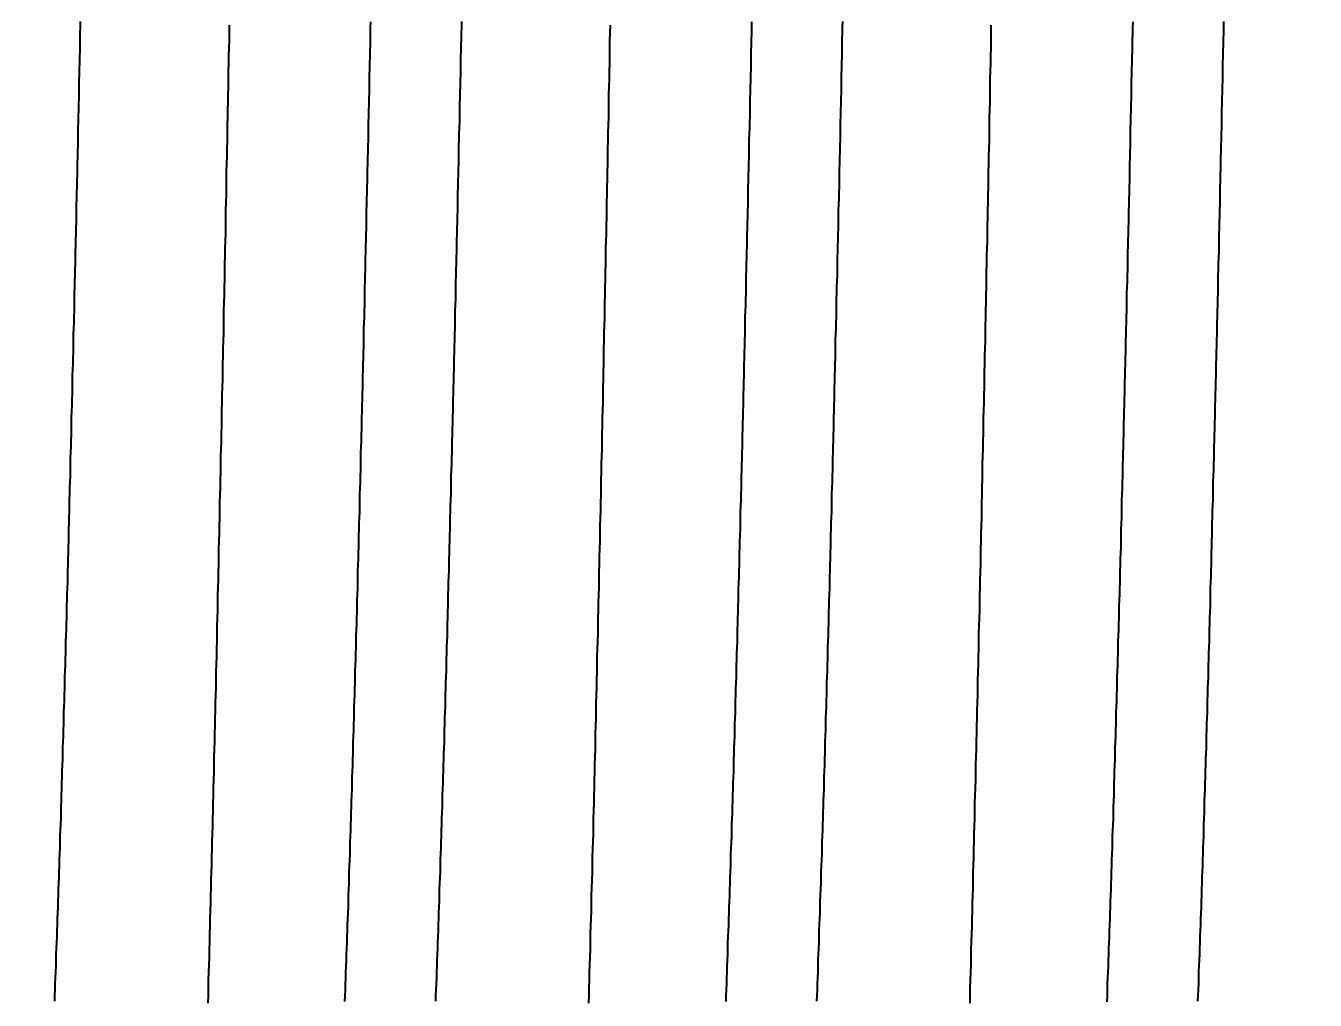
# Model space of a CAD drawing. Header units: millimetres. Extents: x 0 to 3800, y -67 to 2530.
# Drawn here: x 2222.11 to 2227.32, y 1549.18 to 1553.11 of the extents above; entities that cross this region are included whole.
import ezdxf

# ---------------------------------------------------------------- set-up
doc = ezdxf.new("R2010")
doc.units = ezdxf.units.MM
doc.layers.add('내부선 및 부속', color=4, linetype='Continuous')
doc.layers.add('치수선', color=7, linetype='Continuous')
doc.styles.add('____', font='')
doc.styles.get('____').set_extended_font_data('굴림')
doc.dimstyles.new('MSADIM', dxfattribs={"dimtxt": 33, "dimasz": 17, "dimexe": 10, "dimexo": 7.5, "dimgap": 10, "dimtad": 0, "dimtih": 1, "dimtoh": 1, "dimdec": 0, "dimzin": 1, "dimdsep": 46, "dimtxsty": '____', "dimcen": 11.25, "dimadec": 0, "dimazin": 0, "dimtfac": 1, "dimtdec": 0, "dimtix": 1, "dimtmove": 0, "dimatfit": 3, "dimfxl": 1, "dimtolj": 1, "dimtzin": 1, "dimarcsym": 0})

# ---------------------------------------------------------------- blocks, each defined once
blk = doc.blocks.new('*D47')
at = {"layer": '치수선', "color": 0, "linetype": 'Continuous', "lineweight": -2, "transparency": 16777216}
for p, q in [((2249.9547, 1877.9392), (2082.4547, 1877.9392)), ((2092.4547, 1860.9392), (2092.4547, 1705.7554)), ((2092.4547, 1504.9392), (2092.4547, 1660.123)), ((2249.9547, 1487.9392), (2082.4547, 1487.9392))]:
    blk.add_line(p, q, dxfattribs=at)
at = {"layer": '치수선', "color": 0, "linetype": 'Continuous', "transparency": 16777216}
for points in [[(2089.6213, 1860.9392), (2095.288, 1860.9392), (2092.4547, 1877.9392)], [(2089.6213, 1504.9392), (2095.288, 1504.9392), (2092.4547, 1487.9392)]]:
    blk.add_solid(points, dxfattribs=at)
at = {"layer": '치수선', "color": 0, "linetype": 'Continuous', "transparency": 16777216, "insert": (2092.4547, 1682.9392), "char_height": 25, "attachment_point": 5, "style": '____'}
blk.add_mtext('\\A1;390', dxfattribs=at)

msp = doc.modelspace()

# ---------------------------------------------------------------- linework, layer by layer
at = {"layer": '내부선 및 부속', "linetype": 'Continuous', "flags": 128}
for points in [[(2222.2255, 1549.1712), (2222.2255, 1549.1952), (2222.2265, 1549.2182), (2222.2275, 1549.2422), (2222.2285, 1549.2662), (2222.2295, 1549.2902), (2222.2305, 1549.3142), (2222.2315, 1549.3382), (2222.2315, 1549.3622), (2222.2325, 1549.3852), (2222.2335, 1549.4092), (2222.2345, 1549.4332), (2222.2355, 1549.4572), (2222.2365, 1549.4812), (2222.2365, 1549.5052), (2222.2375, 1549.5292), (2222.2385, 1549.5522), (2222.2395, 1549.5762), (2222.2405, 1549.6002), (2222.2405, 1549.6242), (2222.2415, 1549.6482), (2222.2425, 1549.6722), (2222.2435, 1549.6952), (2222.2445, 1549.7192), (2222.2445, 1549.7432), (2222.2455, 1549.7672), (2222.2465, 1549.7912), (2222.2475, 1549.8152), (2222.2475, 1549.8392), (2222.2485, 1549.8622), (2222.2495, 1549.8862), (2222.2505, 1549.9102), (2222.2505, 1549.9342), (2222.2515, 1549.9582), (2222.2525, 1549.9822), (2222.2525, 1550.0062), (2222.2535, 1550.0292), (2222.2545, 1550.0532), (2222.2545, 1550.0532), (2222.2555, 1550.0772), (2222.2555, 1550.1012), (2222.2565, 1550.1252), (2222.2575, 1550.1492), (2222.2575, 1550.1732), (2222.2585, 1550.1962), (2222.2595, 1550.2202), (2222.2605, 1550.2442), (2222.2605, 1550.2682), (2222.2615, 1550.2922), (2222.2625, 1550.3162), (2222.2625, 1550.3402), (2222.2635, 1550.3632), (2222.2645, 1550.3872), (2222.2645, 1550.4112), (2222.2655, 1550.4352), (2222.2665, 1550.4592), (2222.2665, 1550.4832), (2222.2675, 1550.5072), (2222.2685, 1550.5312), (2222.2685, 1550.5542), (2222.2695, 1550.5782), (2222.2705, 1550.6022), (2222.2705, 1550.6262), (2222.2715, 1550.6502), (2222.2725, 1550.6742), (2222.2725, 1550.6982), (2222.2735, 1550.7212), (2222.2735, 1550.7452), (2222.2745, 1550.7692), (2222.2755, 1550.7932), (2222.2755, 1550.8172), (2222.2765, 1550.8412), (2222.2775, 1550.8652), (2222.2775, 1550.8882), (2222.2785, 1550.9122), (2222.2795, 1550.9362), (2222.2795, 1550.9602), (2222.2805, 1550.9842), (2222.2805, 1551.0082), (2222.2815, 1551.0322), (2222.2825, 1551.0552), (2222.2825, 1551.0792), (2222.2835, 1551.1032), (2222.2835, 1551.1272), (2222.2845, 1551.1512), (2222.2855, 1551.1752), (2222.2855, 1551.1992), (2222.2865, 1551.2222), (2222.2865, 1551.2462), (2222.2875, 1551.2702), (2222.2885, 1551.2942), (2222.2885, 1551.3182), (2222.2895, 1551.3422), (2222.2895, 1551.3662), (2222.2905, 1551.3892), (2222.2915, 1551.4132), (2222.2915, 1551.4372), (2222.2925, 1551.4612), (2222.2925, 1551.4852), (2222.2935, 1551.5092), (2222.2935, 1551.5332), (2222.2945, 1551.5562), (2222.2955, 1551.5802), (2222.2955, 1551.6042), (2222.2965, 1551.6282), (2222.2965, 1551.6522), (2222.2975, 1551.6762), (2222.2975, 1551.7002), (2222.2985, 1551.7242), (2222.2995, 1551.7472), (2222.2995, 1551.7712), (2222.3005, 1551.7952), (2222.3005, 1551.8192), (2222.3015, 1551.8432), (2222.3015, 1551.8672), (2222.3025, 1551.8912), (2222.3035, 1551.9142), (2222.3035, 1551.9382), (2222.3045, 1551.9622), (2222.3045, 1551.9862), (2222.3055, 1552.0102), (2222.3055, 1552.0342), (2222.3065, 1552.0582), (2222.3065, 1552.0812), (2222.3075, 1552.1052), (2222.3075, 1552.1292), (2222.3085, 1552.1532), (2222.3095, 1552.1772), (2222.3095, 1552.2012), (2222.3105, 1552.2252), (2222.3105, 1552.2482), (2222.3115, 1552.2722), (2222.3115, 1552.2962), (2222.3125, 1552.3202), (2222.3125, 1552.3442), (2222.3135, 1552.3682), (2222.3135, 1552.3922), (2222.3145, 1552.4162), (2222.3145, 1552.4392), (2222.3145, 1552.4392), (2222.3155, 1552.4632), (2222.3155, 1552.4872), (2222.3165, 1552.5112), (2222.3175, 1552.5352), (2222.3175, 1552.5592), (2222.3185, 1552.5832), (2222.3185, 1552.6062), (2222.3195, 1552.6302), (2222.3195, 1552.6542), (2222.3205, 1552.6782), (2222.3205, 1552.7022), (2222.3215, 1552.7262), (2222.3215, 1552.7502), (2222.3225, 1552.7732), (2222.3225, 1552.7972), (2222.3235, 1552.8212), (2222.3235, 1552.8452), (2222.3245, 1552.8692), (2222.3245, 1552.8932), (2222.3255, 1552.9172), (2222.3255, 1552.9402), (2222.3265, 1552.9642), (2222.3265, 1552.9882), (2222.3275, 1553.0122), (2222.3275, 1553.0362), (2222.3285, 1553.0602), (2222.3285, 1553.0842), (2222.3295, 1553.1082), (2222.3295, 1553.1312)], [(2222.9305, 1553.1162), (2222.9295, 1553.0852), (2222.9295, 1553.0542), (2222.9285, 1553.0232), (2222.9275, 1552.9922), (2222.9275, 1552.9612), (2222.9265, 1552.9302), (2222.9265, 1552.8992), (2222.9255, 1552.8672), (2222.9245, 1552.8362), (2222.9245, 1552.8052), (2222.9235, 1552.7742), (2222.9235, 1552.7432), (2222.9225, 1552.7122), (2222.9215, 1552.6812), (2222.9215, 1552.6492), (2222.9205, 1552.6182), (2222.9205, 1552.5872), (2222.9195, 1552.5562), (2222.9185, 1552.5252), (2222.9185, 1552.4942), (2222.9175, 1552.4632), (2222.9175, 1552.4322), (2222.9165, 1552.4002), (2222.9155, 1552.3692), (2222.9155, 1552.3382), (2222.9145, 1552.3072), (2222.9145, 1552.2762), (2222.9135, 1552.2452), (2222.9125, 1552.2142), (2222.9125, 1552.1822), (2222.9115, 1552.1512), (2222.9115, 1552.1202), (2222.9105, 1552.0892), (2222.9095, 1552.0582), (2222.9095, 1552.0272), (2222.9085, 1551.9962), (2222.9075, 1551.9652), (2222.9075, 1551.9332), (2222.9065, 1551.9022), (2222.9065, 1551.8712), (2222.9055, 1551.8402), (2222.9045, 1551.8092), (2222.9045, 1551.7782), (2222.9035, 1551.7472), (2222.9025, 1551.7162), (2222.9025, 1551.6842), (2222.9015, 1551.6532), (2222.9005, 1551.6222), (2222.9005, 1551.5912), (2222.8995, 1551.5602), (2222.8995, 1551.5292), (2222.8985, 1551.4982), (2222.8975, 1551.4662), (2222.8975, 1551.4352), (2222.8965, 1551.4042), (2222.8955, 1551.3732), (2222.8955, 1551.3422), (2222.8955, 1551.3422), (2222.8945, 1551.3112), (2222.8935, 1551.2802), (2222.8935, 1551.2492), (2222.8925, 1551.2172), (2222.8915, 1551.1862), (2222.8915, 1551.1552), (2222.8905, 1551.1242), (2222.8895, 1551.0932), (2222.8895, 1551.0622), (2222.8885, 1551.0312), (2222.8875, 1551.0002), (2222.8875, 1550.9682), (2222.8865, 1550.9372), (2222.8855, 1550.9062), (2222.8855, 1550.8752), (2222.8845, 1550.8442), (2222.8835, 1550.8132), (2222.8835, 1550.7822), (2222.8825, 1550.7502), (2222.8815, 1550.7192), (2222.8805, 1550.6882), (2222.8805, 1550.6572), (2222.8795, 1550.6262), (2222.8785, 1550.5952), (2222.8785, 1550.5642), (2222.8775, 1550.5332), (2222.8765, 1550.5012), (2222.8765, 1550.4702), (2222.8755, 1550.4392), (2222.8745, 1550.4082), (2222.8735, 1550.3772), (2222.8735, 1550.3462), (2222.8725, 1550.3152), (2222.8715, 1550.2842), (2222.8705, 1550.2522), (2222.8705, 1550.2212), (2222.8695, 1550.1902), (2222.8685, 1550.1592), (2222.8685, 1550.1282), (2222.8675, 1550.0972), (2222.8665, 1550.0662), (2222.8655, 1550.0352), (2222.8655, 1550.0032), (2222.8645, 1549.9722), (2222.8635, 1549.9412), (2222.8625, 1549.9102), (2222.8625, 1549.8792), (2222.8615, 1549.8482), (2222.8605, 1549.8172), (2222.8595, 1549.7852), (2222.8585, 1549.7542), (2222.8585, 1549.7232), (2222.8575, 1549.6922), (2222.8565, 1549.6612), (2222.8555, 1549.6302), (2222.8545, 1549.5992), (2222.8545, 1549.5682), (2222.8535, 1549.5362), (2222.8525, 1549.5052), (2222.8515, 1549.4742), (2222.8505, 1549.4432), (2222.8505, 1549.4122), (2222.8495, 1549.3812), (2222.8485, 1549.3502), (2222.8475, 1549.3192), (2222.8465, 1549.2872), (2222.8455, 1549.2562), (2222.8455, 1549.2252), (2222.8445, 1549.1942), (2222.8435, 1549.1632)], [(2223.3975, 1549.1702), (2223.3985, 1549.1932), (2223.3995, 1549.2172), (2223.4005, 1549.2412), (2223.4015, 1549.2652), (2223.4015, 1549.2892), (2223.4025, 1549.3132), (2223.4035, 1549.3362), (2223.4045, 1549.3602), (2223.4055, 1549.3842), (2223.4065, 1549.4082), (2223.4065, 1549.4322), (2223.4075, 1549.4562), (2223.4085, 1549.4802), (2223.4095, 1549.5032), (2223.4105, 1549.5272), (2223.4115, 1549.5512), (2223.4115, 1549.5752), (2223.4125, 1549.5992), (2223.4135, 1549.6232), (2223.4145, 1549.6472), (2223.4145, 1549.6702), (2223.4155, 1549.6942), (2223.4165, 1549.7182), (2223.4175, 1549.7422), (2223.4185, 1549.7662), (2223.4185, 1549.7902), (2223.4195, 1549.8142), (2223.4205, 1549.8372), (2223.4215, 1549.8612), (2223.4215, 1549.8852), (2223.4225, 1549.9092), (2223.4235, 1549.9332), (2223.4245, 1549.9572), (2223.4245, 1549.9812), (2223.4255, 1550.0042), (2223.4265, 1550.0282), (2223.4265, 1550.0522), (2223.4275, 1550.0762), (2223.4275, 1550.0762), (2223.4285, 1550.1002), (2223.4295, 1550.1242), (2223.4295, 1550.1482), (2223.4305, 1550.1712), (2223.4315, 1550.1952), (2223.4315, 1550.2192), (2223.4325, 1550.2432), (2223.4335, 1550.2672), (2223.4335, 1550.2912), (2223.4345, 1550.3152), (2223.4355, 1550.3382), (2223.4355, 1550.3622), (2223.4365, 1550.3862), (2223.4375, 1550.4102), (2223.4375, 1550.4342), (2223.4385, 1550.4582), (2223.4395, 1550.4822), (2223.4395, 1550.5052), (2223.4405, 1550.5292), (2223.4415, 1550.5532), (2223.4415, 1550.5772), (2223.4425, 1550.6012), (2223.4435, 1550.6252), (2223.4435, 1550.6492), (2223.4445, 1550.6722), (2223.4455, 1550.6962), (2223.4455, 1550.7202), (2223.4465, 1550.7442), (2223.4475, 1550.7682), (2223.4475, 1550.7922), (2223.4485, 1550.8162), (2223.4495, 1550.8392), (2223.4495, 1550.8632), (2223.4505, 1550.8872), (2223.4505, 1550.9112), (2223.4515, 1550.9352), (2223.4525, 1550.9592), (2223.4525, 1550.9832), (2223.4535, 1551.0062), (2223.4535, 1551.0302), (2223.4545, 1551.0542), (2223.4555, 1551.0782), (2223.4555, 1551.1022), (2223.4565, 1551.1262), (2223.4575, 1551.1502), (2223.4575, 1551.1732), (2223.4585, 1551.1972), (2223.4585, 1551.2212), (2223.4595, 1551.2452), (2223.4605, 1551.2692), (2223.4605, 1551.2932), (2223.4615, 1551.3172), (2223.4615, 1551.3412), (2223.4625, 1551.3642), (2223.4625, 1551.3882), (2223.4635, 1551.4122), (2223.4645, 1551.4362), (2223.4645, 1551.4602), (2223.4655, 1551.4842), (2223.4655, 1551.5082), (2223.4665, 1551.5312), (2223.4675, 1551.5552), (2223.4675, 1551.5792), (2223.4685, 1551.6032), (2223.4685, 1551.6272), (2223.4695, 1551.6512), (2223.4695, 1551.6752), (2223.4705, 1551.6982), (2223.4715, 1551.7222), (2223.4715, 1551.7462), (2223.4725, 1551.7702), (2223.4725, 1551.7942), (2223.4735, 1551.8182), (2223.4735, 1551.8422), (2223.4745, 1551.8652), (2223.4745, 1551.8892), (2223.4755, 1551.9132), (2223.4765, 1551.9372), (2223.4765, 1551.9612), (2223.4775, 1551.9852), (2223.4775, 1552.0092), (2223.4785, 1552.0322), (2223.4785, 1552.0562), (2223.4795, 1552.0802), (2223.4795, 1552.1042), (2223.4805, 1552.1282), (2223.4815, 1552.1522), (2223.4815, 1552.1762), (2223.4825, 1552.2002), (2223.4825, 1552.2232), (2223.4835, 1552.2472), (2223.4835, 1552.2712), (2223.4845, 1552.2952), (2223.4845, 1552.3192), (2223.4855, 1552.3432), (2223.4855, 1552.3672), (2223.4865, 1552.3902), (2223.4865, 1552.4142), (2223.4875, 1552.4382), (2223.4875, 1552.4622), (2223.4875, 1552.4622), (2223.4885, 1552.4862), (2223.4895, 1552.5102), (2223.4895, 1552.5342), (2223.4905, 1552.5572), (2223.4905, 1552.5812), (2223.4915, 1552.6052), (2223.4915, 1552.6292), (2223.4925, 1552.6532), (2223.4925, 1552.6772), (2223.4935, 1552.7012), (2223.4935, 1552.7242), (2223.4945, 1552.7482), (2223.4945, 1552.7722), (2223.4955, 1552.7962), (2223.4955, 1552.8202), (2223.4965, 1552.8442), (2223.4965, 1552.8682), (2223.4975, 1552.8922), (2223.4975, 1552.9152), (2223.4985, 1552.9392), (2223.4985, 1552.9632), (2223.4995, 1552.9872), (2223.4995, 1553.0112), (2223.5005, 1553.0352), (2223.5005, 1553.0592), (2223.5015, 1553.0822), (2223.5015, 1553.1062), (2223.5025, 1553.1302)], [(2223.7645, 1549.1712), (2223.7655, 1549.1952), (2223.7665, 1549.2182), (2223.7675, 1549.2422), (2223.7685, 1549.2662), (2223.7695, 1549.2902), (2223.7705, 1549.3142), (2223.7705, 1549.3382), (2223.7715, 1549.3622), (2223.7725, 1549.3852), (2223.7735, 1549.4092), (2223.7745, 1549.4332), (2223.7755, 1549.4572), (2223.7755, 1549.4812), (2223.7765, 1549.5052), (2223.7775, 1549.5292), (2223.7785, 1549.5522), (2223.7795, 1549.5762), (2223.7795, 1549.6002), (2223.7805, 1549.6242), (2223.7815, 1549.6482), (2223.7825, 1549.6722), (2223.7835, 1549.6952), (2223.7835, 1549.7192), (2223.7845, 1549.7432), (2223.7855, 1549.7672), (2223.7865, 1549.7912), (2223.7865, 1549.8152), (2223.7875, 1549.8392), (2223.7885, 1549.8622), (2223.7895, 1549.8862), (2223.7895, 1549.9102), (2223.7905, 1549.9342), (2223.7915, 1549.9582), (2223.7925, 1549.9822), (2223.7925, 1550.0062), (2223.7935, 1550.0292), (2223.7945, 1550.0532), (2223.7945, 1550.0532), (2223.7945, 1550.0772), (2223.7955, 1550.1012), (2223.7965, 1550.1252), (2223.7975, 1550.1492), (2223.7975, 1550.1732), (2223.7985, 1550.1962), (2223.7995, 1550.2202), (2223.7995, 1550.2442), (2223.8005, 1550.2682), (2223.8015, 1550.2922), (2223.8015, 1550.3162), (2223.8025, 1550.3402), (2223.8035, 1550.3632), (2223.8035, 1550.3872), (2223.8045, 1550.4112), (2223.8055, 1550.4352), (2223.8055, 1550.4592), (2223.8065, 1550.4832), (2223.8075, 1550.5072), (2223.8075, 1550.5312), (2223.8085, 1550.5542), (2223.8095, 1550.5782), (2223.8095, 1550.6022), (2223.8105, 1550.6262), (2223.8115, 1550.6502), (2223.8115, 1550.6742), (2223.8125, 1550.6982), (2223.8135, 1550.7212), (2223.8135, 1550.7452), (2223.8145, 1550.7692), (2223.8155, 1550.7932), (2223.8155, 1550.8172), (2223.8165, 1550.8412), (2223.8165, 1550.8652), (2223.8175, 1550.8882), (2223.8185, 1550.9122), (2223.8185, 1550.9362), (2223.8195, 1550.9602), (2223.8205, 1550.9842), (2223.8205, 1551.0082), (2223.8215, 1551.0322), (2223.8215, 1551.0552), (2223.8225, 1551.0792), (2223.8235, 1551.1032), (2223.8235, 1551.1272), (2223.8245, 1551.1512), (2223.8245, 1551.1752), (2223.8255, 1551.1992), (2223.8265, 1551.2222), (2223.8265, 1551.2462), (2223.8275, 1551.2702), (2223.8275, 1551.2942), (2223.8285, 1551.3182), (2223.8295, 1551.3422), (2223.8295, 1551.3662), (2223.8305, 1551.3892), (2223.8305, 1551.4132), (2223.8315, 1551.4372), (2223.8325, 1551.4612), (2223.8325, 1551.4852), (2223.8335, 1551.5092), (2223.8335, 1551.5332), (2223.8345, 1551.5562), (2223.8345, 1551.5802), (2223.8355, 1551.6042), (2223.8365, 1551.6282), (2223.8365, 1551.6522), (2223.8375, 1551.6762), (2223.8375, 1551.7002), (2223.8385, 1551.7242), (2223.8385, 1551.7472), (2223.8395, 1551.7712), (2223.8405, 1551.7952), (2223.8405, 1551.8192), (2223.8415, 1551.8432), (2223.8415, 1551.8672), (2223.8425, 1551.8912), (2223.8425, 1551.9142), (2223.8435, 1551.9382), (2223.8435, 1551.9622), (2223.8445, 1551.9862), (2223.8455, 1552.0102), (2223.8455, 1552.0342), (2223.8465, 1552.0582), (2223.8465, 1552.0812), (2223.8475, 1552.1052), (2223.8475, 1552.1292), (2223.8485, 1552.1532), (2223.8485, 1552.1772), (2223.8495, 1552.2012), (2223.8495, 1552.2252), (2223.8505, 1552.2482), (2223.8515, 1552.2722), (2223.8515, 1552.2962), (2223.8525, 1552.3202), (2223.8525, 1552.3442), (2223.8535, 1552.3682), (2223.8535, 1552.3922), (2223.8545, 1552.4162), (2223.8545, 1552.4392), (2223.8545, 1552.4392), (2223.8555, 1552.4632), (2223.8555, 1552.4872), (2223.8565, 1552.5112), (2223.8565, 1552.5352), (2223.8575, 1552.5592), (2223.8575, 1552.5832), (2223.8585, 1552.6062), (2223.8585, 1552.6302), (2223.8595, 1552.6542), (2223.8595, 1552.6782), (2223.8605, 1552.7022), (2223.8615, 1552.7262), (2223.8615, 1552.7502), (2223.8625, 1552.7732), (2223.8625, 1552.7972), (2223.8635, 1552.8212), (2223.8635, 1552.8452), (2223.8645, 1552.8692), (2223.8645, 1552.8932), (2223.8655, 1552.9172), (2223.8655, 1552.9402), (2223.8665, 1552.9642), (2223.8665, 1552.9882), (2223.8675, 1553.0122), (2223.8675, 1553.0362), (2223.8685, 1553.0602), (2223.8685, 1553.0842), (2223.8695, 1553.1082), (2223.8695, 1553.1312)], [(2224.3835, 1549.1632), (2224.3845, 1549.1942), (2224.3845, 1549.2252), (2224.3855, 1549.2562), (2224.3865, 1549.2872), (2224.3875, 1549.3192), (2224.3885, 1549.3502), (2224.3895, 1549.3812), (2224.3895, 1549.4122), (2224.3905, 1549.4432), (2224.3915, 1549.4742), (2224.3925, 1549.5052), (2224.3935, 1549.5372), (2224.3945, 1549.5682), (2224.3945, 1549.5992), (2224.3955, 1549.6302), (2224.3955, 1549.6302), (2224.3965, 1549.6612), (2224.3975, 1549.6922), (2224.3975, 1549.7232), (2224.3985, 1549.7542), (2224.3995, 1549.7862), (2224.4005, 1549.8172), (2224.4015, 1549.8482), (2224.4015, 1549.8792), (2224.4025, 1549.9102), (2224.4035, 1549.9412), (2224.4045, 1549.9722), (2224.4045, 1550.0032), (2224.4055, 1550.0352), (2224.4065, 1550.0662), (2224.4075, 1550.0972), (2224.4075, 1550.1282), (2224.4085, 1550.1592), (2224.4095, 1550.1902), (2224.4105, 1550.2212), (2224.4105, 1550.2522), (2224.4115, 1550.2842), (2224.4125, 1550.3152), (2224.4125, 1550.3462), (2224.4135, 1550.3772), (2224.4145, 1550.4082), (2224.4155, 1550.4392), (2224.4155, 1550.4702), (2224.4165, 1550.5012), (2224.4175, 1550.5332), (2224.4175, 1550.5642), (2224.4185, 1550.5952), (2224.4195, 1550.6262), (2224.4205, 1550.6572), (2224.4205, 1550.6882), (2224.4215, 1550.7192), (2224.4225, 1550.7512), (2224.4225, 1550.7822), (2224.4235, 1550.8132), (2224.4245, 1550.8442), (2224.4245, 1550.8752), (2224.4255, 1550.9062), (2224.4265, 1550.9372), (2224.4265, 1550.9682), (2224.4275, 1551.0002), (2224.4285, 1551.0312), (2224.4295, 1551.0622), (2224.4295, 1551.0932), (2224.4305, 1551.1242), (2224.4315, 1551.1552), (2224.4315, 1551.1862), (2224.4325, 1551.2172), (2224.4335, 1551.2492), (2224.4335, 1551.2802), (2224.4345, 1551.3112), (2224.4345, 1551.3422), (2224.4355, 1551.3732), (2224.4365, 1551.4042), (2224.4365, 1551.4352), (2224.4375, 1551.4672), (2224.4385, 1551.4982), (2224.4385, 1551.5292), (2224.4395, 1551.5602), (2224.4405, 1551.5912), (2224.4405, 1551.6222), (2224.4415, 1551.6532), (2224.4425, 1551.6842), (2224.4425, 1551.7162), (2224.4435, 1551.7472), (2224.4445, 1551.7782), (2224.4445, 1551.8092), (2224.4455, 1551.8402), (2224.4455, 1551.8712), (2224.4465, 1551.9022), (2224.4475, 1551.9332), (2224.4475, 1551.9652), (2224.4485, 1551.9962), (2224.4495, 1552.0272), (2224.4495, 1552.0582), (2224.4505, 1552.0892), (2224.4505, 1552.1202), (2224.4515, 1552.1512), (2224.4525, 1552.1832), (2224.4525, 1552.2142), (2224.4535, 1552.2452), (2224.4545, 1552.2762), (2224.4545, 1552.3072), (2224.4555, 1552.3382), (2224.4555, 1552.3692), (2224.4565, 1552.4002), (2224.4575, 1552.4322), (2224.4575, 1552.4632), (2224.4585, 1552.4942), (2224.4585, 1552.5252), (2224.4595, 1552.5562), (2224.4605, 1552.5872), (2224.4605, 1552.6182), (2224.4615, 1552.6492), (2224.4615, 1552.6812), (2224.4625, 1552.7122), (2224.4635, 1552.7432), (2224.4635, 1552.7432), (2224.4635, 1552.7742), (2224.4645, 1552.8052), (2224.4645, 1552.8362), (2224.4655, 1552.8672), (2224.4665, 1552.8992), (2224.4665, 1552.9302), (2224.4675, 1552.9612), (2224.4675, 1552.9922), (2224.4685, 1553.0232), (2224.4685, 1553.0542), (2224.4695, 1553.0852), (2224.4705, 1553.1162)], [(2224.9375, 1549.1702), (2224.9385, 1549.1932), (2224.9395, 1549.2172), (2224.9405, 1549.2412), (2224.9405, 1549.2652), (2224.9415, 1549.2892), (2224.9425, 1549.3132), (2224.9435, 1549.3362), (2224.9445, 1549.3602), (2224.9455, 1549.3842), (2224.9455, 1549.4082), (2224.9465, 1549.4322), (2224.9475, 1549.4562), (2224.9485, 1549.4802), (2224.9495, 1549.5032), (2224.9505, 1549.5272), (2224.9505, 1549.5512), (2224.9515, 1549.5752), (2224.9525, 1549.5992), (2224.9535, 1549.6232), (2224.9545, 1549.6472), (2224.9545, 1549.6702), (2224.9555, 1549.6942), (2224.9565, 1549.7182), (2224.9575, 1549.7422), (2224.9575, 1549.7662), (2224.9585, 1549.7902), (2224.9595, 1549.8142), (2224.9605, 1549.8372), (2224.9605, 1549.8612), (2224.9615, 1549.8852), (2224.9625, 1549.9092), (2224.9635, 1549.9332), (2224.9635, 1549.9572), (2224.9645, 1549.9812), (2224.9655, 1550.0042), (2224.9665, 1550.0282), (2224.9665, 1550.0522), (2224.9675, 1550.0762), (2224.9675, 1550.0762), (2224.9685, 1550.1002), (2224.9685, 1550.1242), (2224.9695, 1550.1482), (2224.9705, 1550.1712), (2224.9705, 1550.1952), (2224.9715, 1550.2192), (2224.9725, 1550.2432), (2224.9735, 1550.2672), (2224.9735, 1550.2912), (2224.9745, 1550.3152), (2224.9755, 1550.3382), (2224.9755, 1550.3622), (2224.9765, 1550.3862), (2224.9775, 1550.4102), (2224.9775, 1550.4342), (2224.9785, 1550.4582), (2224.9795, 1550.4822), (2224.9795, 1550.5052), (2224.9805, 1550.5292), (2224.9815, 1550.5532), (2224.9815, 1550.5772), (2224.9825, 1550.6012), (2224.9835, 1550.6252), (2224.9835, 1550.6492), (2224.9845, 1550.6722), (2224.9855, 1550.6962), (2224.9855, 1550.7202), (2224.9865, 1550.7442), (2224.9865, 1550.7682), (2224.9875, 1550.7922), (2224.9885, 1550.8162), (2224.9885, 1550.8392), (2224.9895, 1550.8632), (2224.9905, 1550.8872), (2224.9905, 1550.9112), (2224.9915, 1550.9352), (2224.9915, 1550.9592), (2224.9925, 1550.9832), (2224.9935, 1551.0062), (2224.9935, 1551.0302), (2224.9945, 1551.0542), (2224.9955, 1551.0782), (2224.9955, 1551.1022), (2224.9965, 1551.1262), (2224.9965, 1551.1502), (2224.9975, 1551.1732), (2224.9985, 1551.1972), (2224.9985, 1551.2212), (2224.9995, 1551.2452), (2224.9995, 1551.2692), (2225.0005, 1551.2932), (2225.0015, 1551.3172), (2225.0015, 1551.3412), (2225.0025, 1551.3642), (2225.0025, 1551.3882), (2225.0035, 1551.4122), (2225.0035, 1551.4362), (2225.0045, 1551.4602), (2225.0055, 1551.4842), (2225.0055, 1551.5082), (2225.0065, 1551.5312), (2225.0065, 1551.5552), (2225.0075, 1551.5792), (2225.0085, 1551.6032), (2225.0085, 1551.6272), (2225.0095, 1551.6512), (2225.0095, 1551.6752), (2225.0105, 1551.6982), (2225.0105, 1551.7222), (2225.0115, 1551.7462), (2225.0125, 1551.7702), (2225.0125, 1551.7942), (2225.0135, 1551.8182), (2225.0135, 1551.8422), (2225.0145, 1551.8652), (2225.0145, 1551.8892), (2225.0155, 1551.9132), (2225.0155, 1551.9372), (2225.0165, 1551.9612), (2225.0175, 1551.9852), (2225.0175, 1552.0092), (2225.0185, 1552.0322), (2225.0185, 1552.0562), (2225.0195, 1552.0802), (2225.0195, 1552.1042), (2225.0205, 1552.1282), (2225.0205, 1552.1522), (2225.0215, 1552.1762), (2225.0215, 1552.2002), (2225.0225, 1552.2232), (2225.0235, 1552.2472), (2225.0235, 1552.2712), (2225.0245, 1552.2952), (2225.0245, 1552.3192), (2225.0255, 1552.3432), (2225.0255, 1552.3672), (2225.0265, 1552.3902), (2225.0265, 1552.4142), (2225.0275, 1552.4382), (2225.0275, 1552.4622), (2225.0275, 1552.4622), (2225.0285, 1552.4862), (2225.0285, 1552.5102), (2225.0295, 1552.5342), (2225.0295, 1552.5572), (2225.0305, 1552.5812), (2225.0305, 1552.6052), (2225.0315, 1552.6292), (2225.0315, 1552.6532), (2225.0325, 1552.6772), (2225.0335, 1552.7012), (2225.0335, 1552.7242), (2225.0345, 1552.7482), (2225.0345, 1552.7722), (2225.0355, 1552.7962), (2225.0355, 1552.8202), (2225.0365, 1552.8442), (2225.0365, 1552.8682), (2225.0375, 1552.8922), (2225.0375, 1552.9152), (2225.0385, 1552.9392), (2225.0385, 1552.9632), (2225.0395, 1552.9872), (2225.0395, 1553.0112), (2225.0405, 1553.0352), (2225.0405, 1553.0592), (2225.0415, 1553.0822), (2225.0415, 1553.1062), (2225.0425, 1553.1302)], [(2225.3045, 1549.1712), (2225.3055, 1549.1952), (2225.3065, 1549.2182), (2225.3075, 1549.2422), (2225.3085, 1549.2662), (2225.3095, 1549.2902), (2225.3095, 1549.3142), (2225.3105, 1549.3382), (2225.3115, 1549.3622), (2225.3125, 1549.3852), (2225.3135, 1549.4092), (2225.3145, 1549.4332), (2225.3145, 1549.4572), (2225.3155, 1549.4812), (2225.3165, 1549.5052), (2225.3175, 1549.5282), (2225.3185, 1549.5522), (2225.3185, 1549.5762), (2225.3195, 1549.6002), (2225.3205, 1549.6242), (2225.3215, 1549.6482), (2225.3225, 1549.6722), (2225.3225, 1549.6952), (2225.3235, 1549.7192), (2225.3245, 1549.7432), (2225.3255, 1549.7672), (2225.3255, 1549.7912), (2225.3265, 1549.8152), (2225.3275, 1549.8392), (2225.3285, 1549.8622), (2225.3285, 1549.8862), (2225.3295, 1549.9102), (2225.3305, 1549.9342), (2225.3315, 1549.9582), (2225.3315, 1549.9822), (2225.3325, 1550.0062), (2225.3335, 1550.0292), (2225.3345, 1550.0532), (2225.3345, 1550.0532), (2225.3345, 1550.0772), (2225.3355, 1550.1012), (2225.3365, 1550.1252), (2225.3365, 1550.1492), (2225.3375, 1550.1732), (2225.3385, 1550.1962), (2225.3385, 1550.2202), (2225.3395, 1550.2442), (2225.3405, 1550.2682), (2225.3415, 1550.2922), (2225.3415, 1550.3162), (2225.3425, 1550.3402), (2225.3435, 1550.3632), (2225.3435, 1550.3872), (2225.3445, 1550.4112), (2225.3455, 1550.4352), (2225.3455, 1550.4592), (2225.3465, 1550.4832), (2225.3475, 1550.5072), (2225.3475, 1550.5302), (2225.3485, 1550.5542), (2225.3495, 1550.5782), (2225.3495, 1550.6022), (2225.3505, 1550.6262), (2225.3515, 1550.6502), (2225.3515, 1550.6742), (2225.3525, 1550.6982), (2225.3525, 1550.7212), (2225.3535, 1550.7452), (2225.3545, 1550.7692), (2225.3545, 1550.7932), (2225.3555, 1550.8172), (2225.3565, 1550.8412), (2225.3565, 1550.8652), (2225.3575, 1550.8882), (2225.3585, 1550.9122), (2225.3585, 1550.9362), (2225.3595, 1550.9602), (2225.3595, 1550.9842), (2225.3605, 1551.0082), (2225.3615, 1551.0322), (2225.3615, 1551.0552), (2225.3625, 1551.0792), (2225.3625, 1551.1032), (2225.3635, 1551.1272), (2225.3645, 1551.1512), (2225.3645, 1551.1752), (2225.3655, 1551.1992), (2225.3655, 1551.2222), (2225.3665, 1551.2462), (2225.3675, 1551.2702), (2225.3675, 1551.2942), (2225.3685, 1551.3182), (2225.3685, 1551.3422), (2225.3695, 1551.3662), (2225.3705, 1551.3892), (2225.3705, 1551.4132), (2225.3715, 1551.4372), (2225.3715, 1551.4612), (2225.3725, 1551.4852), (2225.3735, 1551.5092), (2225.3735, 1551.5332), (2225.3745, 1551.5562), (2225.3745, 1551.5802), (2225.3755, 1551.6042), (2225.3755, 1551.6282), (2225.3765, 1551.6522), (2225.3775, 1551.6762), (2225.3775, 1551.7002), (2225.3785, 1551.7242), (2225.3785, 1551.7472), (2225.3795, 1551.7712), (2225.3795, 1551.7952), (2225.3805, 1551.8192), (2225.3805, 1551.8432), (2225.3815, 1551.8672), (2225.3825, 1551.8912), (2225.3825, 1551.9142), (2225.3835, 1551.9382), (2225.3835, 1551.9622), (2225.3845, 1551.9862), (2225.3845, 1552.0102), (2225.3855, 1552.0342), (2225.3855, 1552.0582), (2225.3865, 1552.0812), (2225.3875, 1552.1052), (2225.3875, 1552.1292), (2225.3885, 1552.1532), (2225.3885, 1552.1772), (2225.3895, 1552.2012), (2225.3895, 1552.2252), (2225.3905, 1552.2482), (2225.3905, 1552.2722), (2225.3915, 1552.2962), (2225.3915, 1552.3202), (2225.3925, 1552.3442), (2225.3925, 1552.3682), (2225.3935, 1552.3922), (2225.3945, 1552.4152), (2225.3945, 1552.4392), (2225.3945, 1552.4392), (2225.3955, 1552.4632), (2225.3955, 1552.4872), (2225.3965, 1552.5112), (2225.3965, 1552.5352), (2225.3975, 1552.5592), (2225.3975, 1552.5832), (2225.3985, 1552.6062), (2225.3985, 1552.6302), (2225.3995, 1552.6542), (2225.3995, 1552.6782), (2225.4005, 1552.7022), (2225.4005, 1552.7262), (2225.4015, 1552.7502), (2225.4015, 1552.7732), (2225.4025, 1552.7972), (2225.4025, 1552.8212), (2225.4035, 1552.8452), (2225.4035, 1552.8692), (2225.4045, 1552.8932), (2225.4045, 1552.9172), (2225.4055, 1552.9402), (2225.4055, 1552.9642), (2225.4065, 1552.9882), (2225.4065, 1553.0122), (2225.4075, 1553.0362), (2225.4075, 1553.0602), (2225.4085, 1553.0842), (2225.4085, 1553.1082), (2225.4095, 1553.1312)], [(2225.9235, 1549.1632), (2225.9235, 1549.1942), (2225.9245, 1549.2252), (2225.9255, 1549.2562), (2225.9265, 1549.2872), (2225.9275, 1549.3192), (2225.9285, 1549.3502), (2225.9285, 1549.3812), (2225.9295, 1549.4122), (2225.9305, 1549.4432), (2225.9315, 1549.4742), (2225.9325, 1549.5052), (2225.9335, 1549.5372), (2225.9335, 1549.5682), (2225.9345, 1549.5992), (2225.9355, 1549.6302), (2225.9355, 1549.6302), (2225.9365, 1549.6612), (2225.9365, 1549.6922), (2225.9375, 1549.7232), (2225.9385, 1549.7542), (2225.9395, 1549.7862), (2225.9405, 1549.8172), (2225.9405, 1549.8482), (2225.9415, 1549.8792), (2225.9425, 1549.9102), (2225.9435, 1549.9412), (2225.9435, 1549.9722), (2225.9445, 1550.0032), (2225.9455, 1550.0352), (2225.9465, 1550.0662), (2225.9465, 1550.0972), (2225.9475, 1550.1282), (2225.9485, 1550.1592), (2225.9495, 1550.1902), (2225.9495, 1550.2212), (2225.9505, 1550.2522), (2225.9515, 1550.2842), (2225.9525, 1550.3152), (2225.9525, 1550.3462), (2225.9535, 1550.3772), (2225.9545, 1550.4082), (2225.9545, 1550.4392), (2225.9555, 1550.4702), (2225.9565, 1550.5012), (2225.9575, 1550.5332), (2225.9575, 1550.5642), (2225.9585, 1550.5952), (2225.9595, 1550.6262), (2225.9595, 1550.6572), (2225.9605, 1550.6882), (2225.9615, 1550.7192), (2225.9625, 1550.7512), (2225.9625, 1550.7822), (2225.9635, 1550.8132), (2225.9645, 1550.8442), (2225.9645, 1550.8752), (2225.9655, 1550.9062), (2225.9665, 1550.9372), (2225.9665, 1550.9682), (2225.9675, 1551.0002), (2225.9685, 1551.0312), (2225.9685, 1551.0622), (2225.9695, 1551.0932), (2225.9705, 1551.1242), (2225.9705, 1551.1552), (2225.9715, 1551.1862), (2225.9725, 1551.2172), (2225.9725, 1551.2492), (2225.9735, 1551.2802), (2225.9745, 1551.3112), (2225.9745, 1551.3422), (2225.9755, 1551.3732), (2225.9765, 1551.4042), (2225.9765, 1551.4352), (2225.9775, 1551.4672), (2225.9785, 1551.4982), (2225.9785, 1551.5292), (2225.9795, 1551.5602), (2225.9805, 1551.5912), (2225.9805, 1551.6222), (2225.9815, 1551.6532), (2225.9815, 1551.6842), (2225.9825, 1551.7162), (2225.9835, 1551.7472), (2225.9835, 1551.7782), (2225.9845, 1551.8092), (2225.9855, 1551.8402), (2225.9855, 1551.8712), (2225.9865, 1551.9022), (2225.9875, 1551.9332), (2225.9875, 1551.9652), (2225.9885, 1551.9962), (2225.9885, 1552.0272), (2225.9895, 1552.0582), (2225.9905, 1552.0892), (2225.9905, 1552.1202), (2225.9915, 1552.1512), (2225.9915, 1552.1832), (2225.9925, 1552.2142), (2225.9935, 1552.2452), (2225.9935, 1552.2762), (2225.9945, 1552.3072), (2225.9955, 1552.3382), (2225.9955, 1552.3692), (2225.9965, 1552.4002), (2225.9965, 1552.4322), (2225.9975, 1552.4632), (2225.9985, 1552.4942), (2225.9985, 1552.5252), (2225.9995, 1552.5562), (2225.9995, 1552.5872), (2226.0005, 1552.6182), (2226.0015, 1552.6492), (2226.0015, 1552.6812), (2226.0025, 1552.7122), (2226.0025, 1552.7432), (2226.0025, 1552.7432), (2226.0035, 1552.7742), (2226.0045, 1552.8052), (2226.0045, 1552.8362), (2226.0055, 1552.8672), (2226.0055, 1552.8992), (2226.0065, 1552.9302), (2226.0075, 1552.9612), (2226.0075, 1552.9922), (2226.0085, 1553.0232), (2226.0085, 1553.0542), (2226.0095, 1553.0852), (2226.0095, 1553.1162)], [(2226.4775, 1549.1692), (2226.4785, 1549.1932), (2226.4785, 1549.2172), (2226.4795, 1549.2412), (2226.4805, 1549.2652), (2226.4815, 1549.2892), (2226.4825, 1549.3132), (2226.4835, 1549.3362), (2226.4845, 1549.3602), (2226.4845, 1549.3842), (2226.4855, 1549.4082), (2226.4865, 1549.4322), (2226.4875, 1549.4562), (2226.4885, 1549.4802), (2226.4895, 1549.5032), (2226.4895, 1549.5272), (2226.4905, 1549.5512), (2226.4915, 1549.5752), (2226.4925, 1549.5992), (2226.4935, 1549.6232), (2226.4935, 1549.6472), (2226.4945, 1549.6702), (2226.4955, 1549.6942), (2226.4965, 1549.7182), (2226.4965, 1549.7422), (2226.4975, 1549.7662), (2226.4985, 1549.7902), (2226.4995, 1549.8142), (2226.4995, 1549.8372), (2226.5005, 1549.8612), (2226.5015, 1549.8852), (2226.5025, 1549.9092), (2226.5025, 1549.9332), (2226.5035, 1549.9572), (2226.5045, 1549.9812), (2226.5055, 1550.0042), (2226.5055, 1550.0282), (2226.5065, 1550.0522), (2226.5075, 1550.0762), (2226.5075, 1550.0762), (2226.5075, 1550.1002), (2226.5085, 1550.1242), (2226.5095, 1550.1482), (2226.5105, 1550.1712), (2226.5105, 1550.1952), (2226.5115, 1550.2192), (2226.5125, 1550.2432), (2226.5125, 1550.2672), (2226.5135, 1550.2912), (2226.5145, 1550.3152), (2226.5145, 1550.3382), (2226.5155, 1550.3622), (2226.5165, 1550.3862), (2226.5165, 1550.4102), (2226.5175, 1550.4342), (2226.5185, 1550.4582), (2226.5185, 1550.4822), (2226.5195, 1550.5052), (2226.5205, 1550.5292), (2226.5205, 1550.5532), (2226.5215, 1550.5772), (2226.5225, 1550.6012), (2226.5225, 1550.6252), (2226.5235, 1550.6492), (2226.5245, 1550.6722), (2226.5245, 1550.6962), (2226.5255, 1550.7202), (2226.5265, 1550.7442), (2226.5265, 1550.7682), (2226.5275, 1550.7922), (2226.5285, 1550.8162), (2226.5285, 1550.8392), (2226.5295, 1550.8632), (2226.5295, 1550.8872), (2226.5305, 1550.9112), (2226.5315, 1550.9352), (2226.5315, 1550.9592), (2226.5325, 1550.9832), (2226.5335, 1551.0062), (2226.5335, 1551.0302), (2226.5345, 1551.0542), (2226.5345, 1551.0782), (2226.5355, 1551.1022), (2226.5365, 1551.1262), (2226.5365, 1551.1502), (2226.5375, 1551.1732), (2226.5375, 1551.1972), (2226.5385, 1551.2212), (2226.5395, 1551.2452), (2226.5395, 1551.2692), (2226.5405, 1551.2932), (2226.5405, 1551.3172), (2226.5415, 1551.3412), (2226.5425, 1551.3642), (2226.5425, 1551.3882), (2226.5435, 1551.4122), (2226.5435, 1551.4362), (2226.5445, 1551.4602), (2226.5445, 1551.4842), (2226.5455, 1551.5082), (2226.5465, 1551.5312), (2226.5465, 1551.5552), (2226.5475, 1551.5792), (2226.5475, 1551.6032), (2226.5485, 1551.6272), (2226.5495, 1551.6512), (2226.5495, 1551.6752), (2226.5505, 1551.6982), (2226.5505, 1551.7222), (2226.5515, 1551.7462), (2226.5515, 1551.7702), (2226.5525, 1551.7942), (2226.5525, 1551.8182), (2226.5535, 1551.8422), (2226.5545, 1551.8652), (2226.5545, 1551.8892), (2226.5555, 1551.9132), (2226.5555, 1551.9372), (2226.5565, 1551.9612), (2226.5565, 1551.9852), (2226.5575, 1552.0092), (2226.5575, 1552.0322), (2226.5585, 1552.0562), (2226.5595, 1552.0802), (2226.5595, 1552.1042), (2226.5605, 1552.1282), (2226.5605, 1552.1522), (2226.5615, 1552.1762), (2226.5615, 1552.2002), (2226.5625, 1552.2232), (2226.5625, 1552.2472), (2226.5635, 1552.2712), (2226.5635, 1552.2952), (2226.5645, 1552.3192), (2226.5645, 1552.3432), (2226.5655, 1552.3672), (2226.5665, 1552.3902), (2226.5665, 1552.4142), (2226.5675, 1552.4382), (2226.5675, 1552.4622), (2226.5675, 1552.4622), (2226.5685, 1552.4862), (2226.5685, 1552.5102), (2226.5695, 1552.5342), (2226.5695, 1552.5572), (2226.5705, 1552.5812), (2226.5705, 1552.6052), (2226.5715, 1552.6292), (2226.5715, 1552.6532), (2226.5725, 1552.6772), (2226.5725, 1552.7012), (2226.5735, 1552.7242), (2226.5735, 1552.7482), (2226.5745, 1552.7722), (2226.5745, 1552.7962), (2226.5755, 1552.8202), (2226.5755, 1552.8442), (2226.5765, 1552.8682), (2226.5765, 1552.8922), (2226.5775, 1552.9152), (2226.5775, 1552.9392), (2226.5785, 1552.9632), (2226.5785, 1552.9872), (2226.5795, 1553.0112), (2226.5805, 1553.0352), (2226.5805, 1553.0592), (2226.5815, 1553.0822), (2226.5815, 1553.1062), (2226.5825, 1553.1302)], [(2226.8445, 1549.1712), (2226.8455, 1549.1952), (2226.8465, 1549.2182), (2226.8475, 1549.2422), (2226.8485, 1549.2662), (2226.8485, 1549.2902), (2226.8495, 1549.3142), (2226.8505, 1549.3382), (2226.8515, 1549.3622), (2226.8525, 1549.3852), (2226.8535, 1549.4092), (2226.8535, 1549.4332), (2226.8545, 1549.4572), (2226.8555, 1549.4812), (2226.8565, 1549.5052), (2226.8575, 1549.5282), (2226.8585, 1549.5522), (2226.8585, 1549.5762), (2226.8595, 1549.6002), (2226.8605, 1549.6242), (2226.8615, 1549.6482), (2226.8615, 1549.6722), (2226.8625, 1549.6952), (2226.8635, 1549.7192), (2226.8645, 1549.7432), (2226.8655, 1549.7672), (2226.8655, 1549.7912), (2226.8665, 1549.8152), (2226.8675, 1549.8392), (2226.8685, 1549.8622), (2226.8685, 1549.8862), (2226.8695, 1549.9102), (2226.8705, 1549.9342), (2226.8705, 1549.9582), (2226.8715, 1549.9822), (2226.8725, 1550.0062), (2226.8735, 1550.0292), (2226.8735, 1550.0532), (2226.8735, 1550.0532), (2226.8745, 1550.0772), (2226.8755, 1550.1012), (2226.8765, 1550.1252), (2226.8765, 1550.1492), (2226.8775, 1550.1732), (2226.8785, 1550.1962), (2226.8785, 1550.2202), (2226.8795, 1550.2442), (2226.8805, 1550.2682), (2226.8805, 1550.2922), (2226.8815, 1550.3162), (2226.8825, 1550.3402), (2226.8825, 1550.3632), (2226.8835, 1550.3872), (2226.8845, 1550.4112), (2226.8845, 1550.4352), (2226.8855, 1550.4592), (2226.8865, 1550.4832), (2226.8865, 1550.5072), (2226.8875, 1550.5302), (2226.8885, 1550.5542), (2226.8885, 1550.5782), (2226.8895, 1550.6022), (2226.8905, 1550.6262), (2226.8905, 1550.6502), (2226.8915, 1550.6742), (2226.8925, 1550.6972), (2226.8925, 1550.7212), (2226.8935, 1550.7452), (2226.8945, 1550.7692), (2226.8945, 1550.7932), (2226.8955, 1550.8172), (2226.8955, 1550.8412), (2226.8965, 1550.8652), (2226.8975, 1550.8882), (2226.8975, 1550.9122), (2226.8985, 1550.9362), (2226.8995, 1550.9602), (2226.8995, 1550.9842), (2226.9005, 1551.0082), (2226.9005, 1551.0322), (2226.9015, 1551.0552), (2226.9025, 1551.0792), (2226.9025, 1551.1032), (2226.9035, 1551.1272), (2226.9035, 1551.1512), (2226.9045, 1551.1752), (2226.9055, 1551.1992), (2226.9055, 1551.2222), (2226.9065, 1551.2462), (2226.9065, 1551.2702), (2226.9075, 1551.2942), (2226.9085, 1551.3182), (2226.9085, 1551.3422), (2226.9095, 1551.3662), (2226.9095, 1551.3892), (2226.9105, 1551.4132), (2226.9115, 1551.4372), (2226.9115, 1551.4612), (2226.9125, 1551.4852), (2226.9125, 1551.5092), (2226.9135, 1551.5332), (2226.9145, 1551.5562), (2226.9145, 1551.5802), (2226.9155, 1551.6042), (2226.9155, 1551.6282), (2226.9165, 1551.6522), (2226.9165, 1551.6762), (2226.9175, 1551.7002), (2226.9185, 1551.7232), (2226.9185, 1551.7472), (2226.9195, 1551.7712), (2226.9195, 1551.7952), (2226.9205, 1551.8192), (2226.9205, 1551.8432), (2226.9215, 1551.8672), (2226.9215, 1551.8912), (2226.9225, 1551.9142), (2226.9235, 1551.9382), (2226.9235, 1551.9622), (2226.9245, 1551.9862), (2226.9245, 1552.0102), (2226.9255, 1552.0342), (2226.9255, 1552.0582), (2226.9265, 1552.0812), (2226.9265, 1552.1052), (2226.9275, 1552.1292), (2226.9275, 1552.1532), (2226.9285, 1552.1772), (2226.9295, 1552.2012), (2226.9295, 1552.2252), (2226.9305, 1552.2482), (2226.9305, 1552.2722), (2226.9315, 1552.2962), (2226.9315, 1552.3202), (2226.9325, 1552.3442), (2226.9325, 1552.3682), (2226.9335, 1552.3922), (2226.9335, 1552.4152), (2226.9345, 1552.4392), (2226.9345, 1552.4392), (2226.9345, 1552.4632), (2226.9355, 1552.4872), (2226.9355, 1552.5112), (2226.9365, 1552.5352), (2226.9375, 1552.5592), (2226.9375, 1552.5832), (2226.9385, 1552.6062), (2226.9385, 1552.6302), (2226.9395, 1552.6542), (2226.9395, 1552.6782), (2226.9405, 1552.7022), (2226.9405, 1552.7262), (2226.9415, 1552.7502), (2226.9415, 1552.7732), (2226.9425, 1552.7972), (2226.9425, 1552.8212), (2226.9435, 1552.8452), (2226.9435, 1552.8692), (2226.9445, 1552.8932), (2226.9445, 1552.9172), (2226.9455, 1552.9402), (2226.9455, 1552.9642), (2226.9465, 1552.9882), (2226.9465, 1553.0122), (2226.9475, 1553.0362), (2226.9475, 1553.0602), (2226.9485, 1553.0842), (2226.9485, 1553.1072), (2226.9495, 1553.1312)]]:
    msp.add_lwpolyline(points, dxfattribs=at)

# ---------------------------------------------------------------- dimensions: what is measured, and where the dimension line sits
at = {"layer": '치수선', "linetype": 'Continuous'}
dim = msp.add_linear_dim(base=(2092.4547, 1487.9392), p1=(2257.4547, 1877.9392), p2=(2257.4547, 1487.9392), angle=90, dimstyle='MSADIM', override={"dimtxt": 25}, dxfattribs=at)
dim.commit()
dim.dimension.update_dxf_attribs({"geometry": '*D47', "text_midpoint": (2092.4547, 1682.9392)})

doc.saveas('drawing.dxf')
